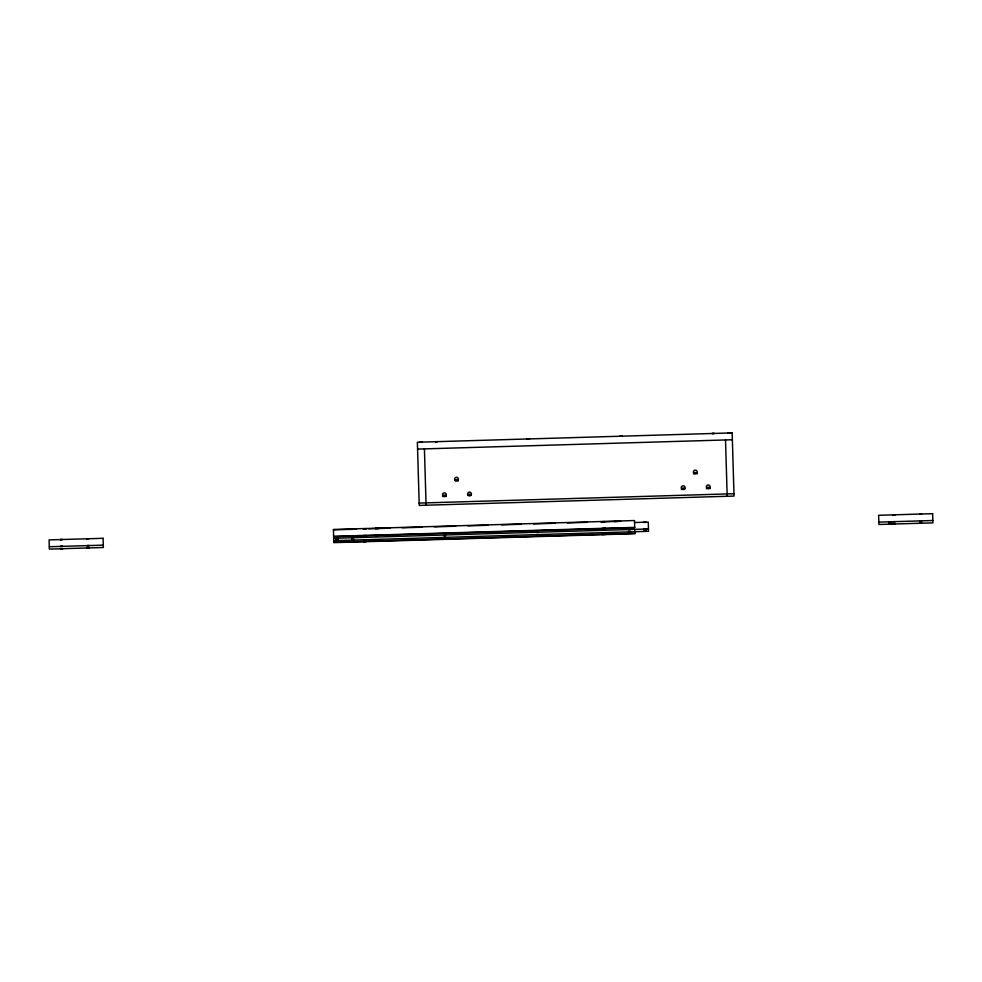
<?xml version="1.0" encoding="UTF-8"?>
<svg xmlns="http://www.w3.org/2000/svg" width="982" height="982" viewBox="0 0 982 982"><rect width="100%" height="100%" fill="white"/><g stroke="black" fill="none" stroke-linecap="round" stroke-linejoin="round"><path stroke-width="1.47" d="M362.947 528.807L366.495 528.709L363.647 528.807M919.655 514.077L921.607 514.028L920.171 514.065M436.082 441.716C433.492 441.814 439.359 441.605 436.671 441.704M602.85 521.688C598.554 521.847 608.288 521.503 603.832 521.675M615.395 521.417C611.086 521.577 620.87 521.233 616.389 521.417M364.31 535.607C359.817 535.779 369.772 535.436 365.292 535.607M590.513 529.003C586.021 529.175 596 528.832 591.495 529.003M615.604 528.255C611.307 528.426 621.041 528.083 616.586 528.255M336.801 538.332C334.211 538.431 340.079 538.222 337.391 538.332M352.391 537.768C349.801 537.866 355.668 537.657 352.98 537.755M444.392 535.03C441.802 535.129 447.657 534.92 444.981 535.03M444.453 537.338C441.875 537.436 447.743 537.228 445.055 537.338M537.228 534.576C534.638 534.687 540.493 534.478 537.817 534.576M644.806 531.274C642.216 531.385 648.083 531.176 645.395 531.274M629.229 531.851C626.565 531.949 632.506 531.741 629.818 531.851M378.009 541.021C382.452 540.849 372.068 541.205 377.518 541.008M364.482 541.499C359.989 541.671 369.969 541.315 365.464 541.499M590.685 534.674C586.217 534.846 596.811 534.49 591.176 534.687M417.571 449.093L732.363 439.752M419.179 503.079L733.959 493.737M333.426 529.85L356.356 529.175M368.581 528.807L389.977 528.169M402.203 527.813L422.076 527.224M434.302 526.855L455.697 526.217M467.923 525.861L487.796 525.272M501.544 524.854L521.417 524.265M533.643 523.909L555.039 523.271M567.277 522.915L587.138 522.326M600.898 521.908L620.771 521.319M634.507 522.522L648.255 522.117L648.525 531.311L333.745 540.652M333.61 536.319L634.716 527.383M333.622 536.688L634.728 527.751L634.507 520.534L333.414 529.47L333.806 542.641L634.9 533.705L634.814 530.587M49.309 546.741L103.282 545.145M333.671 538.296L648.464 528.954M878.841 522.117L932.826 520.521M333.794 542.26L634.888 533.324M725.514 439.948L727.183 496.291M424.42 448.884L426.09 505.227M706.475 488.754A1.903 1.903 0 0 1 710.158 488.643M693.488 473.913A1.903 1.903 0 0 1 697.159 473.815M681.385 489.502A1.903 1.903 0 0 1 684.859 488.938M454.912 480.542A1.903 1.903 0 0 1 458.41 480.898M470.894 494.94A1.903 1.903 0 0 0 467.911 495.419A1.903 1.903 0 0 1 471.2 495.272M442.637 496.585A1.903 1.903 0 0 1 446.307 496.475M419.695 442.317L421.941 442.244L419.695 442.317M527.285 439.015L529.519 438.942L527.285 439.015M620.047 436.253L622.281 436.192L620.047 436.253M712.048 433.528L714.282 433.467L712.159 433.516M727.637 433.172L729.884 433.111L727.637 433.172M60.16 539.597L62.406 539.523L60.16 539.597M86.772 538.799L89.018 538.737L86.895 538.799M60.368 546.434L62.615 546.373L60.368 546.434M86.981 545.648L89.227 545.575L86.981 545.648M60.442 548.742L62.676 548.668L60.442 548.742M87.054 547.944L89.288 547.882L87.054 547.944M350.218 529.298L353.95 529.188L350.218 529.298M375.308 528.549L379.04 528.439L375.308 528.549M350.414 536.135L354.158 536.025L350.414 536.135M375.505 535.399L379.248 535.288L375.505 535.399M336.016 539.057L338.262 538.995L336.016 539.057M336.04 539.756L338.287 539.695L336.04 539.756M336.065 540.444L338.299 540.382L336.065 540.444M351.654 540.1L353.888 540.026L351.654 540.1M350.586 541.818L354.318 541.708L350.586 541.818M643.738 522.375L645.984 522.314L643.738 522.375M536.344 532.305L538.59 532.244L536.467 532.305M601.708 528.574L605.452 528.463L601.708 528.574M628.345 529.58L630.591 529.519L628.345 529.58M643.934 529.224L646.181 529.163L644.057 529.224M643.959 529.924L646.205 529.85L643.959 529.924M643.983 530.611L646.217 530.55L643.983 530.611M601.88 534.466L605.624 534.355L601.88 534.466M614.425 533.987L618.169 533.877L614.425 533.987M892.748 514.887L894.995 514.813L892.748 514.887M892.957 521.724L895.191 521.663L893.068 521.724M889.164 522.436L891.411 522.363L889.164 522.436M889.201 523.541L891.447 523.48L889.201 523.541M919.569 520.939L921.803 520.865L919.569 520.939M893.019 524.032L895.265 523.958L893.019 524.032M919.631 523.234L921.877 523.173L919.741 523.234M732.155 432.902L417.375 442.244L419.24 505.423L734.033 496.082L732.155 432.902M103.085 538.296L49.1 539.904L49.37 549.098L103.356 547.49L103.085 538.296M932.63 513.672L878.644 515.28L878.915 524.474L932.9 522.866L932.63 513.672M443.115 496.143A1.903 1.903 0 0 0 446.27 495.198A1.903 1.903 0 0 0 443.876 492.939A1.903 1.903 0 0 0 443.115 496.143M455.218 480.566A1.903 1.903 0 0 0 458.373 479.621A1.903 1.903 0 0 0 455.967 477.362A1.903 1.903 0 0 0 455.218 480.566M468.205 495.407A1.903 1.903 0 0 0 471.36 494.462A1.903 1.903 0 0 0 468.966 492.203A1.903 1.903 0 0 0 468.205 495.407M693.967 473.434A1.903 1.903 0 0 0 697.122 472.489A1.903 1.903 0 0 0 694.716 470.231A1.903 1.903 0 0 0 693.967 473.434M681.864 489.061A1.903 1.903 0 0 0 685.019 488.115A1.903 1.903 0 0 0 682.625 485.857A1.903 1.903 0 0 0 681.864 489.061M706.954 488.275A1.903 1.903 0 0 0 710.109 487.33A1.903 1.903 0 0 0 707.715 485.059A1.903 1.903 0 0 0 706.954 488.275"/></g></svg>
